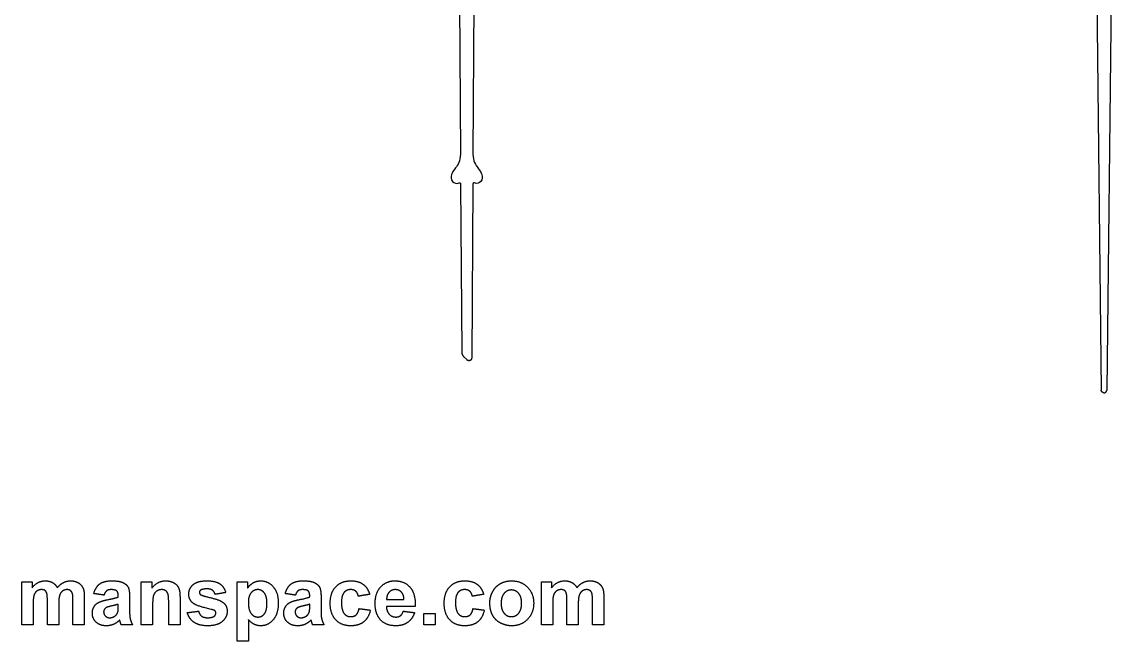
# Model space of a CAD drawing. Header units: millimetres. Extents: x -89 to 94, y -122 to 99.
# Drawn here: x -2.2 to 90, y -122.5 to -70.2 of the extents above; entities that cross this region are included whole.
import ezdxf

# ---------------------------------------------------------------- set-up
doc = ezdxf.new("R2010")
doc.units = ezdxf.units.MM
doc.header["$MEASUREMENT"] = 0
doc.layers.add('Layer 03', color=5, linetype='Continuous')

msp = doc.modelspace()

# ---------------------------------------------------------------- linework, layer by layer
at = {"layer": 'Layer 03'}
for p, q in [((88.481, -52.676), (89.02, -101.274)), ((90.034, -52.676), (89.495, -101.274)), ((35.936, -83.88), (35.841, -98.575))]:
    msp.add_line(p, q, dxfattribs=at)
for points in [[(34.672, -47.139), (34.892, -81.35)], [(36.172, -47.139), (35.952, -81.35)], [(34.909, -83.88), (35, -98.066)], [(35.156, -98.439), (35.452, -98.735)]]:
    msp.add_lwpolyline(points, dxfattribs=at)
for points in [[(34.892, -81.367), (34.896, -81.928), (34.415, -82.627), (34.078, -83.038), (34.094, -83.714), (34.557, -83.88), (34.779, -83.792)], [(35.952, -81.367), (35.948, -81.928), (36.43, -82.627), (36.766, -83.038), (36.75, -83.714), (36.288, -83.88), (36.066, -83.792)]]:
    msp.add_open_spline(points, degree=3, knots=[0, 0, 0, 0, 0.972835, 1.945671, 2.918506, 3.733746, 3.733746, 3.733746, 3.733746], dxfattribs=at)
for points, degree in [([(34.892, -81.367), (34.892, -81.364), (34.892, -81.362), (34.892, -81.356), (34.892, -81.353), (34.892, -81.35)], 5), ([(35.952, -81.367), (35.952, -81.364), (35.952, -81.362), (35.952, -81.356), (35.952, -81.353), (35.952, -81.35)], 5), ([(-2.161, -117.475), (-1.729, -117.475), (-1.297, -117.475)], 2), ([(-2.161, -121.086), (-2.161, -119.28), (-2.161, -117.475)], 2), ([(-1.297, -117.964), (-0.825, -117.382), (-0.174, -117.382)], 2), ([(-1.297, -117.475), (-1.297, -117.719), (-1.297, -117.964)], 2), ([(-0.174, -117.382), (0.172, -117.382), (0.426, -117.527)], 2), ([(0.426, -117.527), (0.681, -117.671), (0.844, -117.964)], 2), ([(0.844, -117.964), (1.08, -117.671), (1.354, -117.527)], 2), ([(1.354, -117.527), (1.628, -117.382), (1.939, -117.382)], 2), ([(1.939, -117.382), (2.335, -117.382), (2.609, -117.544)], 2), ([(2.609, -117.544), (2.883, -117.706), (3.019, -118.02)], 2), ([(3.919, -118.462), (4.062, -117.912), (4.413, -117.647)], 2), ([(4.413, -117.647), (4.763, -117.382), (5.453, -117.382)], 2), ([(5.453, -117.382), (6.08, -117.382), (6.387, -117.534)], 2), ([(6.387, -117.534), (6.693, -117.685), (6.819, -117.919)], 2), ([(6.819, -117.919), (6.944, -118.153), (6.944, -118.777)], 2), ([(7.931, -121.086), (7.931, -119.28), (7.931, -117.475)], 2), ([(7.931, -117.475), (8.379, -117.475), (8.826, -117.475)], 2), ([(8.826, -118.001), (9.294, -117.382), (10.003, -117.382)], 2), ([(8.826, -117.475), (8.826, -117.738), (8.826, -118.001)], 2), ([(10.003, -117.382), (10.316, -117.382), (10.574, -117.496)], 2), ([(10.574, -117.496), (10.833, -117.611), (10.966, -117.788)], 2), ([(10.966, -117.788), (11.099, -117.965), (11.151, -118.19)], 2), ([(11.944, -118.499), (11.944, -118.026), (12.314, -117.704)], 2), ([(12.314, -117.704), (12.685, -117.382), (13.463, -117.382)], 2), ([(13.463, -117.382), (14.205, -117.382), (14.565, -117.632)], 2), ([(14.565, -117.632), (14.925, -117.881), (15.061, -118.37)], 2), ([(16.018, -117.475), (16.465, -117.475), (16.913, -117.475)], 2), ([(16.018, -122.475), (16.018, -119.975), (16.018, -117.475)], 2), ([(16.913, -117.475), (16.913, -117.738), (16.913, -118.001)], 2), ([(16.913, -118.001), (17.084, -117.731), (17.375, -117.557)], 2), ([(17.375, -117.557), (17.667, -117.382), (18.022, -117.382)], 2), ([(18.022, -117.382), (18.641, -117.382), (19.073, -117.878)], 2), ([(19.073, -117.878), (19.505, -118.374), (19.505, -119.259)], 2), ([(20.092, -118.462), (20.235, -117.912), (20.585, -117.647)], 2), ([(20.585, -117.647), (20.936, -117.382), (21.626, -117.382)], 2), ([(21.626, -117.382), (22.253, -117.382), (22.56, -117.534)], 2), ([(22.56, -117.534), (22.866, -117.685), (22.991, -117.919)], 2), ([(22.991, -117.919), (23.117, -118.153), (23.117, -118.777)], 2), ([(23.888, -119.284), (23.888, -118.384), (24.357, -117.883)], 2), ([(24.357, -117.883), (24.826, -117.382), (25.626, -117.382)], 2), ([(25.626, -117.382), (26.28, -117.382), (26.666, -117.664)], 2), ([(26.666, -117.664), (27.053, -117.946), (27.221, -118.524)], 2), ([(27.684, -119.308), (27.684, -118.404), (28.157, -117.893)], 2), ([(28.157, -117.893), (28.629, -117.382), (29.351, -117.382)], 2), ([(29.351, -117.382), (30.162, -117.382), (30.631, -117.914)], 2), ([(30.631, -117.914), (31.1, -118.445), (31.08, -119.542)], 2), ([(33.518, -119.284), (33.518, -118.384), (33.987, -117.883)], 2), ([(33.987, -117.883), (34.456, -117.382), (35.255, -117.382)], 2), ([(35.255, -117.382), (35.91, -117.382), (36.296, -117.664)], 2), ([(36.296, -117.664), (36.682, -117.946), (36.851, -118.524)], 2), ([(37.609, -118.302), (37.842, -117.854), (38.27, -117.618)], 2), ([(38.27, -117.618), (38.697, -117.382), (39.224, -117.382)], 2), ([(39.224, -117.382), (40.039, -117.382), (40.559, -117.917)], 2), ([(40.559, -117.917), (41.08, -118.453), (41.08, -119.27)], 2), ([(41.728, -117.475), (42.16, -117.475), (42.592, -117.475)], 2), ([(41.728, -121.086), (41.728, -119.28), (41.728, -117.475)], 2), ([(42.592, -117.964), (43.063, -117.382), (43.715, -117.382)], 2), ([(42.592, -117.475), (42.592, -117.719), (42.592, -117.964)], 2), ([(43.715, -117.382), (44.061, -117.382), (44.315, -117.527)], 2), ([(44.315, -117.527), (44.57, -117.671), (44.733, -117.964)], 2), ([(44.733, -117.964), (44.969, -117.671), (45.243, -117.527)], 2), ([(45.243, -117.527), (45.517, -117.382), (45.828, -117.382)], 2), ([(45.828, -117.382), (46.224, -117.382), (46.498, -117.544)], 2), ([(46.498, -117.544), (46.772, -117.706), (46.908, -118.02)], 2), ([(-1.129, -118.585), (-1.204, -118.81), (-1.204, -119.33)], 2), ([(-0.881, -118.242), (-1.054, -118.361), (-1.129, -118.585)], 2), ([(-0.491, -118.123), (-0.708, -118.123), (-0.881, -118.242)], 2), ([(-0.206, -118.197), (-0.311, -118.123), (-0.491, -118.123)], 2), ([(-0.051, -118.425), (-0.101, -118.272), (-0.206, -118.197)], 2), ([(-0.001, -119.106), (-0.001, -118.578), (-0.051, -118.425)], 2), ([(1.033, -118.604), (0.956, -118.84), (0.956, -119.351)], 2), ([(1.286, -118.245), (1.111, -118.368), (1.033, -118.604)], 2), ([(1.659, -118.123), (1.46, -118.123), (1.286, -118.245)], 2), ([(2.062, -118.327), (1.931, -118.123), (1.659, -118.123)], 2), ([(2.16, -119.021), (2.16, -118.483), (2.062, -118.327)], 2), ([(3.019, -118.02), (3.117, -118.251), (3.117, -118.77)], 2), ([(3.117, -118.77), (3.117, -119.928), (3.117, -121.086)], 2), ([(4.783, -118.586), (4.351, -118.524), (3.919, -118.462)], 2), ([(5.001, -118.225), (4.867, -118.328), (4.783, -118.586)], 2), ([(5.375, -118.123), (5.135, -118.123), (5.001, -118.225)], 2), ([(5.08, -118.975), (5.735, -118.849), (5.987, -118.74)], 2), ([(5.859, -118.242), (5.731, -118.123), (5.375, -118.123)], 2), ([(5.987, -118.643), (5.987, -118.362), (5.859, -118.242)], 2), ([(5.987, -118.74), (5.987, -118.692), (5.987, -118.643)], 2), ([(6.944, -118.777), (6.944, -119.336), (6.944, -119.895)], 2), ([(8.96, -118.619), (8.888, -118.844), (8.888, -119.449)], 2), ([(9.226, -118.259), (9.032, -118.395), (8.96, -118.619)], 2), ([(9.664, -118.123), (9.42, -118.123), (9.226, -118.259)], 2), ([(9.99, -118.218), (9.855, -118.123), (9.664, -118.123)], 2), ([(10.186, -118.485), (10.126, -118.313), (9.99, -118.218)], 2), ([(10.246, -119.242), (10.246, -118.657), (10.186, -118.485)], 2), ([(11.151, -118.19), (11.203, -118.415), (11.203, -118.835)], 2), ([(11.203, -118.835), (11.203, -119.96), (11.203, -121.086)], 2), ([(12.372, -119.318), (11.944, -119.024), (11.944, -118.499)], 2), ([(12.947, -118.168), (12.839, -118.244), (12.839, -118.365)], 2), ([(12.839, -118.365), (12.839, -118.469), (12.934, -118.542)], 2), ([(12.934, -118.542), (13.063, -118.639), (13.824, -118.815)], 2), ([(13.487, -118.061), (13.11, -118.061), (12.947, -118.168)], 2), ([(13.947, -118.18), (13.786, -118.061), (13.487, -118.061)], 2), ([(13.824, -118.815), (14.585, -118.991), (14.886, -119.244)], 2), ([(14.166, -118.524), (14.108, -118.3), (13.947, -118.18)], 2), ([(15.061, -118.37), (14.613, -118.447), (14.166, -118.524)], 2), ([(17.201, -118.4), (16.975, -118.676), (16.975, -119.219)], 2), ([(17.772, -118.123), (17.428, -118.123), (17.201, -118.4)], 2), ([(18.325, -118.405), (18.102, -118.123), (17.772, -118.123)], 2), ([(18.549, -119.268), (18.549, -118.686), (18.325, -118.405)], 2), ([(20.956, -118.586), (20.524, -118.524), (20.092, -118.462)], 2), ([(21.174, -118.225), (21.039, -118.328), (20.956, -118.586)], 2), ([(21.548, -118.123), (21.308, -118.123), (21.174, -118.225)], 2), ([(21.253, -118.975), (21.908, -118.849), (22.16, -118.74)], 2), ([(22.032, -118.242), (21.904, -118.123), (21.548, -118.123)], 2), ([(22.16, -118.643), (22.16, -118.362), (22.032, -118.242)], 2), ([(22.16, -118.74), (22.16, -118.692), (22.16, -118.643)], 2), ([(23.117, -118.777), (23.117, -119.336), (23.117, -119.895)], 2), ([(25.055, -118.374), (24.845, -118.624), (24.845, -119.213)], 2), ([(25.619, -118.123), (25.265, -118.123), (25.055, -118.374)], 2), ([(26.051, -118.262), (25.885, -118.123), (25.619, -118.123)], 2), ([(26.265, -118.678), (26.217, -118.402), (26.051, -118.262)], 2), ([(27.221, -118.524), (26.743, -118.601), (26.265, -118.678)], 2), ([(28.864, -118.347), (28.655, -118.571), (28.658, -118.956)], 2), ([(29.394, -118.123), (29.073, -118.123), (28.864, -118.347)], 2), ([(29.903, -118.335), (29.694, -118.123), (29.394, -118.123)], 2), ([(30.123, -118.956), (30.112, -118.548), (29.903, -118.335)], 2), ([(34.685, -118.374), (34.475, -118.624), (34.475, -119.213)], 2), ([(35.249, -118.123), (34.895, -118.123), (34.685, -118.374)], 2), ([(35.681, -118.262), (35.514, -118.123), (35.249, -118.123)], 2), ([(35.894, -118.678), (35.847, -118.402), (35.681, -118.262)], 2), ([(36.851, -118.524), (36.373, -118.601), (35.894, -118.678)], 2), ([(37.376, -119.229), (37.376, -118.75), (37.609, -118.302)], 2), ([(38.582, -118.444), (38.333, -118.734), (38.333, -119.28)], 2), ([(39.198, -118.154), (38.832, -118.154), (38.582, -118.444)], 2), ([(39.813, -118.444), (39.565, -118.154), (39.198, -118.154)], 2), ([(40.061, -119.273), (40.061, -118.734), (39.813, -118.444)], 2), ([(42.759, -118.585), (42.684, -118.81), (42.684, -119.33)], 2), ([(43.008, -118.242), (42.834, -118.361), (42.759, -118.585)], 2), ([(43.398, -118.123), (43.181, -118.123), (43.008, -118.242)], 2), ([(43.683, -118.197), (43.578, -118.123), (43.398, -118.123)], 2), ([(43.838, -118.425), (43.788, -118.272), (43.683, -118.197)], 2), ([(43.888, -119.106), (43.888, -118.578), (43.838, -118.425)], 2), ([(44.922, -118.604), (44.845, -118.84), (44.845, -119.351)], 2), ([(45.175, -118.245), (45, -118.368), (44.922, -118.604)], 2), ([(45.548, -118.123), (45.349, -118.123), (45.175, -118.245)], 2), ([(45.951, -118.327), (45.82, -118.123), (45.548, -118.123)], 2), ([(46.049, -119.021), (46.049, -118.483), (45.951, -118.327)], 2), ([(46.908, -118.02), (47.005, -118.251), (47.005, -118.77)], 2), ([(47.005, -118.77), (47.005, -119.928), (47.005, -121.086)], 2), ([(-1.204, -119.33), (-1.204, -120.208), (-1.204, -121.086)], 2), ([(-0.001, -121.086), (-0.001, -120.096), (-0.001, -119.106)], 2), ([(0.956, -119.351), (0.956, -120.218), (0.956, -121.086)], 2), ([(2.16, -121.086), (2.16, -120.053), (2.16, -119.021)], 2), ([(3.796, -120.111), (3.796, -119.804), (3.938, -119.565)], 2), ([(3.938, -119.565), (4.081, -119.325), (4.338, -119.197)], 2), ([(4.338, -119.197), (4.596, -119.07), (5.08, -118.975)], 2), ([(4.932, -119.67), (4.752, -119.802), (4.752, -120.006)], 2), ([(5.43, -119.503), (5.049, -119.588), (4.932, -119.67)], 2), ([(5.987, -119.357), (5.811, -119.419), (5.43, -119.503)], 2), ([(5.951, -120.013), (5.987, -119.891), (5.987, -119.548)], 2), ([(5.987, -119.548), (5.987, -119.453), (5.987, -119.357)], 2), ([(8.888, -119.449), (8.888, -120.268), (8.888, -121.086)], 2), ([(10.246, -121.086), (10.246, -120.164), (10.246, -119.242)], 2), ([(13.839, -119.79), (12.683, -119.531), (12.372, -119.318)], 2), ([(14.16, -119.918), (14.088, -119.849), (13.839, -119.79)], 2), ([(14.886, -119.244), (15.184, -119.501), (15.184, -119.96)], 2), ([(16.975, -119.219), (16.975, -119.842), (17.211, -120.14)], 2), ([(18.332, -120.164), (18.549, -119.891), (18.549, -119.268)], 2), ([(19.505, -119.259), (19.505, -120.169), (19.07, -120.674)], 2), ([(19.968, -120.111), (19.968, -119.804), (20.111, -119.565)], 2), ([(20.111, -119.565), (20.254, -119.325), (20.511, -119.197)], 2), ([(20.511, -119.197), (20.768, -119.07), (21.253, -118.975)], 2), ([(21.105, -119.67), (20.925, -119.802), (20.925, -120.006)], 2), ([(21.603, -119.503), (21.222, -119.588), (21.105, -119.67)], 2), ([(22.16, -119.357), (21.984, -119.419), (21.603, -119.503)], 2), ([(22.124, -120.013), (22.16, -119.891), (22.16, -119.548)], 2), ([(22.16, -119.548), (22.16, -119.453), (22.16, -119.357)], 2), ([(24.357, -120.676), (23.888, -120.173), (23.888, -119.284)], 2), ([(24.845, -119.213), (24.845, -119.867), (25.06, -120.137)], 2), ([(26.082, -120.254), (26.255, -120.101), (26.326, -119.728)], 2), ([(26.326, -119.728), (26.805, -119.789), (27.283, -119.851)], 2), ([(27.283, -119.851), (27.138, -120.508), (26.724, -120.843)], 2), ([(28.043, -120.559), (27.684, -120.063), (27.684, -119.308)], 2), ([(31.08, -119.542), (29.86, -119.542), (28.641, -119.542)], 2), ([(28.641, -119.542), (28.652, -119.966), (28.877, -120.202)], 2), ([(28.658, -118.956), (29.39, -118.956), (30.123, -118.956)], 2), ([(33.987, -120.676), (33.518, -120.173), (33.518, -119.284)], 2), ([(34.475, -119.213), (34.475, -119.867), (34.69, -120.137)], 2), ([(35.712, -120.254), (35.885, -120.101), (35.956, -119.728)], 2), ([(35.956, -119.728), (36.434, -119.789), (36.913, -119.851)], 2), ([(36.913, -119.851), (36.767, -120.508), (36.354, -120.843)], 2), ([(37.609, -120.291), (37.376, -119.855), (37.376, -119.229)], 2), ([(38.333, -119.28), (38.333, -119.826), (38.582, -120.116)], 2), ([(39.813, -120.116), (40.061, -119.826), (40.061, -119.273)], 2), ([(41.08, -119.27), (41.08, -120.094), (40.554, -120.636)], 2), ([(42.684, -119.33), (42.684, -120.208), (42.684, -121.086)], 2), ([(43.888, -121.086), (43.888, -120.096), (43.888, -119.106)], 2), ([(44.845, -119.351), (44.845, -120.218), (44.845, -121.086)], 2), ([(46.049, -121.086), (46.049, -120.053), (46.049, -119.021)], 2), ([(4.116, -120.876), (3.796, -120.573), (3.796, -120.111)], 2), ([(4.752, -120.006), (4.752, -120.207), (4.896, -120.353)], 2), ([(4.896, -120.353), (5.039, -120.499), (5.261, -120.499)], 2), ([(5.261, -120.499), (5.508, -120.499), (5.733, -120.33)], 2), ([(6.108, -120.695), (5.864, -120.936), (5.586, -121.057)], 2), ([(5.733, -120.33), (5.899, -120.2), (5.951, -120.013)], 2), ([(6.142, -120.806), (6.119, -120.722), (6.108, -120.695)], 2), ([(6.944, -119.895), (6.944, -120.373), (6.996, -120.6)], 2), ([(6.996, -120.6), (7.048, -120.827), (7.191, -121.086)], 2), ([(11.82, -120.067), (12.299, -120.005), (12.777, -119.944)], 2), ([(12.381, -120.879), (11.952, -120.58), (11.82, -120.067)], 2), ([(12.777, -119.944), (12.838, -120.217), (13.025, -120.358)], 2), ([(13.025, -120.358), (13.211, -120.499), (13.546, -120.499)], 2), ([(13.546, -120.499), (13.916, -120.499), (14.102, -120.361)], 2), ([(14.102, -120.361), (14.228, -120.264), (14.228, -120.101)], 2), ([(14.228, -120.101), (14.228, -119.991), (14.16, -119.918)], 2), ([(15.184, -119.96), (15.184, -120.46), (14.771, -120.819)], 2), ([(17.479, -121.06), (17.239, -120.942), (16.975, -120.655)], 2), ([(16.975, -120.655), (16.975, -121.565), (16.975, -122.475)], 2), ([(17.211, -120.14), (17.448, -120.438), (17.788, -120.438)], 2), ([(17.788, -120.438), (18.115, -120.438), (18.332, -120.164)], 2), ([(19.07, -120.674), (18.634, -121.178), (18.014, -121.178)], 2), ([(20.289, -120.876), (19.968, -120.573), (19.968, -120.111)], 2), ([(20.925, -120.006), (20.925, -120.207), (21.068, -120.353)], 2), ([(21.068, -120.353), (21.212, -120.499), (21.433, -120.499)], 2), ([(21.433, -120.499), (21.681, -120.499), (21.906, -120.33)], 2), ([(22.281, -120.695), (22.037, -120.936), (21.759, -121.057)], 2), ([(21.906, -120.33), (22.072, -120.2), (22.124, -120.013)], 2), ([(22.315, -120.806), (22.291, -120.722), (22.281, -120.695)], 2), ([(23.117, -119.895), (23.117, -120.373), (23.169, -120.6)], 2), ([(23.169, -120.6), (23.221, -120.827), (23.363, -121.086)], 2), ([(25.616, -121.178), (24.827, -121.178), (24.357, -120.676)], 2), ([(25.06, -120.137), (25.276, -120.407), (25.638, -120.407)], 2), ([(25.638, -120.407), (25.909, -120.407), (26.082, -120.254)], 2), ([(29.441, -121.178), (28.497, -121.178), (28.043, -120.559)], 2), ([(28.877, -120.202), (29.103, -120.438), (29.44, -120.438)], 2), ([(29.44, -120.438), (29.669, -120.438), (29.825, -120.321)], 2), ([(29.825, -120.321), (29.981, -120.204), (30.061, -119.944)], 2), ([(30.061, -119.944), (30.539, -120.005), (31.018, -120.067)], 2), ([(31.018, -120.067), (30.834, -120.61), (30.436, -120.894)], 2), ([(31.789, -121.086), (31.789, -120.607), (31.789, -120.129)], 2), ([(31.789, -120.129), (32.268, -120.129), (32.746, -120.129)], 2), ([(32.746, -120.129), (32.746, -120.607), (32.746, -121.086)], 2), ([(35.246, -121.178), (34.456, -121.178), (33.987, -120.676)], 2), ([(34.69, -120.137), (34.905, -120.407), (35.268, -120.407)], 2), ([(35.268, -120.407), (35.539, -120.407), (35.712, -120.254)], 2), ([(38.29, -120.953), (37.842, -120.727), (37.609, -120.291)], 2), ([(38.582, -120.116), (38.832, -120.407), (39.198, -120.407)], 2), ([(39.198, -120.407), (39.565, -120.407), (39.813, -120.116)], 2), ([(40.554, -120.636), (40.029, -121.178), (39.231, -121.178)], 2), ([(-1.204, -121.086), (-1.683, -121.086), (-2.161, -121.086)], 2), ([(0.956, -121.086), (0.478, -121.086), (-0.001, -121.086)], 2), ([(3.117, -121.086), (2.638, -121.086), (2.16, -121.086)], 2), ([(4.993, -121.178), (4.436, -121.178), (4.116, -120.876)], 2), ([(5.586, -121.057), (5.308, -121.178), (4.993, -121.178)], 2), ([(6.234, -121.086), (6.197, -120.991), (6.142, -120.806)], 2), ([(7.191, -121.086), (6.712, -121.086), (6.234, -121.086)], 2), ([(8.888, -121.086), (8.41, -121.086), (7.931, -121.086)], 2), ([(11.203, -121.086), (10.725, -121.086), (10.246, -121.086)], 2), ([(13.546, -121.178), (12.81, -121.178), (12.381, -120.879)], 2), ([(14.771, -120.819), (14.357, -121.178), (13.546, -121.178)], 2), ([(18.014, -121.178), (17.719, -121.178), (17.479, -121.06)], 2), ([(21.165, -121.178), (20.609, -121.178), (20.289, -120.876)], 2), ([(21.759, -121.057), (21.481, -121.178), (21.165, -121.178)], 2), ([(22.407, -121.086), (22.37, -120.991), (22.315, -120.806)], 2), ([(23.363, -121.086), (22.885, -121.086), (22.407, -121.086)], 2), ([(26.724, -120.843), (26.311, -121.178), (25.616, -121.178)], 2), ([(30.436, -120.894), (30.039, -121.178), (29.441, -121.178)], 2), ([(32.746, -121.086), (32.268, -121.086), (31.789, -121.086)], 2), ([(36.354, -120.843), (35.941, -121.178), (35.246, -121.178)], 2), ([(39.231, -121.178), (38.738, -121.178), (38.29, -120.953)], 2), ([(42.684, -121.086), (42.206, -121.086), (41.728, -121.086)], 2), ([(44.845, -121.086), (44.367, -121.086), (43.888, -121.086)], 2), ([(47.005, -121.086), (46.527, -121.086), (46.049, -121.086)], 2), ([(16.975, -122.475), (16.496, -122.475), (16.018, -122.475)], 2)]:
    msp.add_open_spline(points, degree=degree, dxfattribs=at)
for points, weights, knots in [([(34.779, -83.792), (34.825, -83.774), (34.867, -83.802), (34.908, -83.83), (34.909, -83.88)], [1, 0.884479544096, 1, 0.884479544096, 1], [0, 0, 0, 0.0970838, 0.0970838, 0.1941676, 0.1941676, 0.1941676]), ([(36.066, -83.792), (36.019, -83.774), (35.978, -83.802), (35.936, -83.83), (35.936, -83.88)], [1, 0.884479544096, 1, 0.884479544096, 1], [0, 0, 0, 0.0970838, 0.0970838, 0.1941676, 0.1941676, 0.1941676]), ([(35.841, -98.575), (35.84, -98.727), (35.7, -98.784), (35.559, -98.842), (35.452, -98.735)], [1, 0.832362038622, 1, 0.832362038622, 1], [0, 0, 0, 0.2817872, 0.2817872, 0.5635743, 0.5635743, 0.5635743])]:
    msp.add_rational_spline(points, weights, degree=2, knots=knots, dxfattribs=at)
for points, weights in [([(35, -98.066), (35.001, -98.284), (35.156, -98.439)], [1, 0.925106271709, 1]), ([(89.258, -101.508), (89.023, -101.508), (89.02, -101.274)], [1, 0.711017440569, 1]), ([(89.258, -101.508), (89.492, -101.508), (89.495, -101.274)], [1, 0.711017440569, 1])]:
    msp.add_rational_spline(points, weights, degree=2, dxfattribs=at)

doc.saveas('drawing.dxf')
